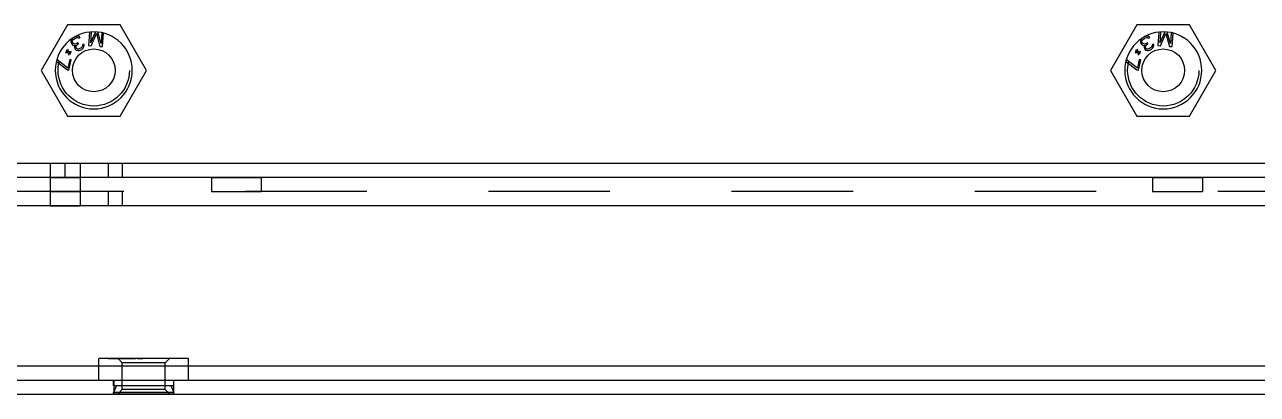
# Model space of a CAD drawing. Header units: millimetres. Extents: x 0 to 8948, y -1340 to 1100.
# Drawn here: x 5455.3 to 5541.7, y -865.5 to -839.6 of the extents above; entities that cross this region are included whole.
import ezdxf

# ---------------------------------------------------------------- set-up
doc = ezdxf.new("R2010")
doc.units = ezdxf.units.MM
doc.header["$LTSCALE"] = 85.25
doc.linetypes.add('HIDDEN', pattern=[0.2, 0.1, -0.1])
doc.layers.get('0').update_dxf_attribs({"linetype": 'CONTINUOUS'})
doc.layers.add('02___PRT_ALL_AXES', color=7, linetype='CONTINUOUS')
doc.layers.add('DEFAULT_2', color=8, linetype='HIDDEN')

msp = doc.modelspace()

# ---------------------------------------------------------------- linework, layer by layer
at = {"color": 7, "linetype": 'Continuous'}
for p, q in [((5459.792, -840.147), (5459.724, -841.098)), ((5460.211, -840.132), (5459.864, -840.895)), ((5459.919, -840.136), (5459.864, -840.895)), ((5459.911, -841.112), (5460.287, -840.242)), ((5460.287, -840.242), (5460.535, -841.156)), ((5460.612, -840.948), (5460.378, -840.144)), ((5460.667, -840.189), (5460.612, -840.948)), ((5460.722, -841.169), (5460.79, -840.219)), ((5534.792, -840.147), (5534.724, -841.098)), ((5535.211, -840.132), (5534.864, -840.895)), ((5534.919, -840.136), (5534.864, -840.895)), ((5534.911, -841.112), (5535.287, -840.242)), ((5535.287, -840.242), (5535.535, -841.156)), ((5535.612, -840.948), (5535.378, -840.144)), ((5535.667, -840.189), (5535.612, -840.948)), ((5535.722, -841.169), (5535.79, -840.219)), ((5458.498, -840.768), (5458.495, -840.844)), ((5458.495, -840.844), (5458.51, -840.909)), ((5458.529, -840.699), (5458.498, -840.768)), ((5458.51, -840.909), (5458.554, -840.982)), ((5458.579, -840.62), (5458.529, -840.699)), ((5458.554, -840.982), (5458.615, -841.045)), ((5458.635, -840.563), (5458.579, -840.62)), ((5458.595, -840.809), (5458.609, -840.751)), ((5458.599, -840.856), (5458.595, -840.809)), ((5458.643, -840.929), (5458.599, -840.856)), ((5458.609, -840.751), (5458.634, -840.711)), ((5458.615, -841.045), (5458.684, -841.078)), ((5458.634, -840.711), (5458.712, -840.639)), ((5458.722, -840.98), (5458.643, -840.929)), ((5458.684, -841.078), (5458.795, -841.061)), ((5458.712, -840.639), (5458.819, -840.575)), ((5458.798, -840.984), (5458.722, -840.98)), ((5458.795, -841.061), (5458.757, -841.158)), ((5458.864, -840.448), (5458.788, -840.471)), ((5458.916, -840.938), (5458.798, -840.984)), ((5458.819, -840.575), (5458.919, -840.539)), ((5458.958, -840.441), (5458.864, -840.448)), ((5458.875, -841.112), (5458.96, -841.011)), ((5458.987, -840.895), (5458.916, -840.938)), ((5458.919, -840.539), (5458.966, -840.536)), ((5459.033, -840.446), (5458.958, -840.441)), ((5458.96, -841.011), (5459.031, -840.968)), ((5458.966, -840.536), (5459.023, -840.551)), ((5459.031, -840.968), (5458.987, -840.895)), ((5459.023, -840.551), (5459.063, -840.577)), ((5459.102, -840.479), (5459.033, -840.446)), ((5459.063, -840.577), (5459.153, -840.523)), ((5459.153, -840.523), (5459.102, -840.479)), ((5459.32, -841.043), (5459.317, -841.119)), ((5459.409, -840.989), (5459.32, -841.043)), ((5459.407, -841.189), (5459.435, -841.073)), ((5459.435, -841.073), (5459.409, -840.989)), ((5459.724, -841.098), (5459.911, -841.112)), ((5533.498, -840.768), (5533.495, -840.844)), ((5533.495, -840.844), (5533.51, -840.909)), ((5533.529, -840.699), (5533.498, -840.768)), ((5533.51, -840.909), (5533.554, -840.982)), ((5533.579, -840.62), (5533.529, -840.699)), ((5533.554, -840.982), (5533.615, -841.045)), ((5533.635, -840.563), (5533.579, -840.62)), ((5533.595, -840.809), (5533.609, -840.751)), ((5533.599, -840.856), (5533.595, -840.809)), ((5533.643, -840.929), (5533.599, -840.856)), ((5533.609, -840.751), (5533.634, -840.711)), ((5533.615, -841.045), (5533.684, -841.078)), ((5533.634, -840.711), (5533.712, -840.639)), ((5533.722, -840.98), (5533.643, -840.929)), ((5533.684, -841.078), (5533.795, -841.061)), ((5533.712, -840.639), (5533.819, -840.575)), ((5533.798, -840.984), (5533.722, -840.98)), ((5533.795, -841.061), (5533.757, -841.158)), ((5533.864, -840.448), (5533.788, -840.471)), ((5533.916, -840.938), (5533.798, -840.984)), ((5533.819, -840.575), (5533.919, -840.539)), ((5533.958, -840.441), (5533.864, -840.448)), ((5533.875, -841.112), (5533.96, -841.011)), ((5533.987, -840.895), (5533.916, -840.938)), ((5533.919, -840.539), (5533.966, -840.536)), ((5534.033, -840.446), (5533.958, -840.441)), ((5533.96, -841.011), (5534.031, -840.968)), ((5533.966, -840.536), (5534.023, -840.551)), ((5534.031, -840.968), (5533.987, -840.895)), ((5534.023, -840.551), (5534.063, -840.577)), ((5534.102, -840.479), (5534.033, -840.446)), ((5534.063, -840.577), (5534.153, -840.523)), ((5534.153, -840.523), (5534.102, -840.479)), ((5534.32, -841.043), (5534.317, -841.119)), ((5534.409, -840.989), (5534.32, -841.043)), ((5534.407, -841.189), (5534.435, -841.073)), ((5534.435, -841.073), (5534.409, -840.989)), ((5534.724, -841.098), (5534.911, -841.112)), ((5458.276, -841.546), (5458.129, -841.571)), ((5458.129, -841.571), (5458.134, -841.6)), ((5458.134, -841.6), (5458.311, -841.571)), ((5458.178, -841.427), (5458.154, -841.461)), ((5458.154, -841.461), (5458.276, -841.546)), ((5458.3, -841.512), (5458.178, -841.427)), ((5458.302, -841.361), (5458.272, -841.366)), ((5458.272, -841.366), (5458.3, -841.512)), ((5458.334, -841.537), (5458.302, -841.361)), ((5458.311, -841.571), (5458.343, -841.746)), ((5458.511, -841.508), (5458.334, -841.537)), ((5458.343, -841.746), (5458.373, -841.742)), ((5458.345, -841.595), (5458.467, -841.681)), ((5458.373, -841.742), (5458.345, -841.595)), ((5458.369, -841.561), (5458.516, -841.537)), ((5458.491, -841.647), (5458.369, -841.561)), ((5458.467, -841.681), (5458.491, -841.647)), ((5458.516, -841.537), (5458.511, -841.508)), ((5458.757, -841.158), (5458.754, -841.234)), ((5458.754, -841.234), (5458.78, -841.318)), ((5458.78, -841.318), (5458.802, -841.355)), ((5458.802, -841.355), (5458.863, -841.417)), ((5458.861, -841.17), (5458.875, -841.112)), ((5458.869, -841.264), (5458.861, -841.17)), ((5458.863, -841.417), (5458.979, -841.447)), ((5458.891, -841.301), (5458.869, -841.264)), ((5458.96, -841.334), (5458.891, -841.301)), ((5459.035, -841.338), (5458.96, -841.334)), ((5458.979, -841.447), (5459.072, -841.44)), ((5459.135, -841.303), (5459.035, -841.338)), ((5459.072, -841.44), (5459.208, -841.383)), ((5459.207, -841.26), (5459.135, -841.303)), ((5459.285, -841.188), (5459.207, -841.26)), ((5459.208, -841.383), (5459.244, -841.362)), ((5459.244, -841.362), (5459.358, -841.268)), ((5459.317, -841.119), (5459.285, -841.188)), ((5459.358, -841.268), (5459.407, -841.189)), ((5460.535, -841.156), (5460.722, -841.169)), ((5533.276, -841.546), (5533.129, -841.571)), ((5533.129, -841.571), (5533.134, -841.6)), ((5533.134, -841.6), (5533.311, -841.571)), ((5533.178, -841.427), (5533.154, -841.461)), ((5533.154, -841.461), (5533.276, -841.546)), ((5533.3, -841.512), (5533.178, -841.427)), ((5533.302, -841.361), (5533.272, -841.366)), ((5533.272, -841.366), (5533.3, -841.512)), ((5533.334, -841.537), (5533.302, -841.361)), ((5533.311, -841.571), (5533.343, -841.746)), ((5533.511, -841.508), (5533.334, -841.537)), ((5533.343, -841.746), (5533.373, -841.742)), ((5533.345, -841.595), (5533.467, -841.681)), ((5533.373, -841.742), (5533.345, -841.595)), ((5533.369, -841.561), (5533.516, -841.537)), ((5533.491, -841.647), (5533.369, -841.561)), ((5533.467, -841.681), (5533.491, -841.647)), ((5533.516, -841.537), (5533.511, -841.508)), ((5533.757, -841.158), (5533.754, -841.234)), ((5533.754, -841.234), (5533.78, -841.318)), ((5533.78, -841.318), (5533.802, -841.355)), ((5533.802, -841.355), (5533.863, -841.417)), ((5533.861, -841.17), (5533.875, -841.112)), ((5533.869, -841.264), (5533.861, -841.17)), ((5533.863, -841.417), (5533.979, -841.447)), ((5533.891, -841.301), (5533.869, -841.264)), ((5533.96, -841.334), (5533.891, -841.301)), ((5534.035, -841.338), (5533.96, -841.334)), ((5533.979, -841.447), (5534.072, -841.44)), ((5534.135, -841.303), (5534.035, -841.338)), ((5534.072, -841.44), (5534.208, -841.383)), ((5534.207, -841.26), (5534.135, -841.303)), ((5534.285, -841.188), (5534.207, -841.26)), ((5534.208, -841.383), (5534.244, -841.362)), ((5534.244, -841.362), (5534.358, -841.268)), ((5534.317, -841.119), (5534.285, -841.188)), ((5534.358, -841.268), (5534.407, -841.189)), ((5535.535, -841.156), (5535.722, -841.169)), ((5457.477, -842.198), (5458.257, -842.8)), ((5458.285, -842.678), (5457.508, -842.079)), ((5458.257, -842.8), (5458.361, -842.823)), ((5458.421, -842.068), (5458.285, -842.678)), ((5458.361, -842.823), (5458.525, -842.092)), ((5458.525, -842.092), (5458.421, -842.068)), ((5532.477, -842.198), (5533.257, -842.8)), ((5533.285, -842.678), (5532.508, -842.079)), ((5533.257, -842.8), (5533.361, -842.823)), ((5533.421, -842.068), (5533.285, -842.678)), ((5533.361, -842.823), (5533.525, -842.092)), ((5533.525, -842.092), (5533.421, -842.068)), ((5454.102, -849.329), (5768.102, -849.329)), ((5461.102, -849.329), (5461.102, -850.329)), ((5462.102, -849.329), (5462.102, -850.329)), ((5769.102, -850.329), (5451.102, -850.329)), ((5769.102, -852.329), (5453.102, -852.329)), ((5453.102, -863.529), (5460.452, -863.529)), ((5460.452, -864.529), (5460.452, -863.029)), ((5466.752, -863.029), (5460.452, -863.029)), ((5466.752, -864.529), (5466.752, -863.029)), ((5466.752, -863.529), (5550.452, -863.529)), ((5453.102, -864.529), (5769.102, -864.529))]:
    msp.add_line(p, q, dxfattribs=at)
at = {"color": 3, "linetype": 'Continuous'}
msp.add_line((5453.102, -865.529), (5769.102, -865.529), dxfattribs=at)
at = {"color": 7, "linetype": 'Continuous'}
for centre in [(5460.102, -842.829), (5535.102, -842.829)]:
    msp.add_arc(centre, 2.7, 0, 180, dxfattribs=at)
at = {"layer": '02___PRT_ALL_AXES', "color": 8, "linetype": 'HIDDEN'}
for p, q in [((5457.052, -849.329), (5457.052, -852.329)), ((5457.052, -849.329), (5459.152, -849.329)), ((5458.102, -850.329), (5458.102, -849.329)), ((5459.152, -849.329), (5459.152, -852.329)), ((5457.052, -850.329), (5459.152, -850.329)), ((5468.352, -850.329), (5468.352, -851.329)), ((5468.352, -850.329), (5471.852, -850.329)), ((5471.852, -850.329), (5471.852, -851.329)), ((5534.352, -850.329), (5537.852, -850.329)), ((5534.352, -850.329), (5534.352, -851.329)), ((5537.852, -850.329), (5537.852, -851.329)), ((5457.052, -851.329), (5459.152, -851.329)), ((5468.352, -851.329), (5471.852, -851.329)), ((5534.352, -851.329), (5537.852, -851.329)), ((5457.052, -852.329), (5459.152, -852.329)), ((5461.502, -864.529), (5461.502, -865.529)), ((5461.502, -864.529), (5465.702, -864.529)), ((5465.702, -864.529), (5465.702, -865.529)), ((5461.502, -865.529), (5465.702, -865.529))]:
    msp.add_line(p, q, dxfattribs=at)
at = {"layer": '02___PRT_ALL_AXES', "color": 7, "linetype": 'Continuous'}
for centre in [(5460.102, -842.829), (5535.102, -842.829)]:
    msp.add_circle(centre, 1.5, dxfattribs=at)
for centre in [(5460.102, -842.829), (5535.102, -842.829)]:
    msp.add_arc(centre, 2.7, 180, 0, dxfattribs=at)
at = {"layer": 'DEFAULT_2', "color": 8, "linetype": 'HIDDEN'}
for p, q in [((5458.254, -839.629), (5456.407, -842.829)), ((5461.949, -839.629), (5458.254, -839.629)), ((5463.797, -842.829), (5461.949, -839.629)), ((5533.254, -839.629), (5531.407, -842.829)), ((5536.949, -839.629), (5533.254, -839.629)), ((5538.797, -842.829), (5536.949, -839.629)), ((5456.407, -842.829), (5458.254, -846.029)), ((5461.949, -846.029), (5463.797, -842.829)), ((5531.407, -842.829), (5533.254, -846.029)), ((5536.949, -846.029), (5538.797, -842.829)), ((5458.254, -846.029), (5461.949, -846.029)), ((5533.254, -846.029), (5536.949, -846.029)), ((5769.102, -851.329), (5453.102, -851.329)), ((5461.102, -851.329), (5461.102, -852.329)), ((5462.102, -851.329), (5462.102, -852.329)), ((5460.452, -863.529), (5466.752, -863.529)), ((5461.126, -863.049), (5461.126, -863.029)), ((5463.018, -863.049), (5461.126, -863.049)), ((5461.14, -863.049), (5461.14, -863.029)), ((5461.163, -863.029), (5461.163, -863.049)), ((5461.17, -863.049), (5461.17, -863.029)), ((5461.208, -863.029), (5461.208, -863.049)), ((5461.208, -863.049), (5461.208, -863.029)), ((5461.209, -863.029), (5461.209, -863.049)), ((5461.211, -863.049), (5461.211, -863.029)), ((5461.221, -863.049), (5461.221, -863.029)), ((5461.231, -863.029), (5461.231, -863.049)), ((5461.455, -863.049), (5461.455, -863.029)), ((5461.488, -863.049), (5461.488, -863.029)), ((5461.569, -863.049), (5461.569, -863.029)), ((5461.602, -863.049), (5461.602, -863.029)), ((5461.611, -863.029), (5461.611, -863.049)), ((5461.623, -863.049), (5461.623, -863.029)), ((5461.643, -863.029), (5461.643, -863.049)), ((5461.644, -863.049), (5461.644, -863.029)), ((5461.646, -863.049), (5461.646, -863.029)), ((5461.673, -863.049), (5461.673, -863.029)), ((5461.674, -863.049), (5461.674, -863.029)), ((5461.68, -863.049), (5461.68, -863.029)), ((5461.69, -863.049), (5461.69, -863.029)), ((5461.702, -863.029), (5461.702, -863.049)), ((5461.703, -863.049), (5461.703, -863.029)), ((5461.748, -863.049), (5461.748, -863.029)), ((5461.76, -863.049), (5461.76, -863.029)), ((5461.79, -863.049), (5461.79, -863.029)), ((5461.793, -863.049), (5461.793, -863.029)), ((5461.796, -863.049), (5461.796, -863.029)), ((5462.102, -863.329), (5461.802, -863.029)), ((5461.803, -863.049), (5461.803, -863.029)), ((5461.87, -863.049), (5461.87, -863.029)), ((5461.887, -863.029), (5461.887, -863.049)), ((5461.89, -863.049), (5461.89, -863.029)), ((5461.892, -863.049), (5461.892, -863.029)), ((5461.893, -863.029), (5461.893, -863.049)), ((5461.907, -863.029), (5461.907, -863.049)), ((5461.91, -863.049), (5461.91, -863.029)), ((5461.913, -863.049), (5461.913, -863.029)), ((5461.925, -863.049), (5461.925, -863.029)), ((5461.927, -863.049), (5461.927, -863.029)), ((5461.935, -863.049), (5461.935, -863.029)), ((5461.936, -863.049), (5461.936, -863.029)), ((5461.996, -863.049), (5461.996, -863.029)), ((5461.997, -863.049), (5461.997, -863.029)), ((5462.009, -863.029), (5462.009, -863.049)), ((5462.034, -863.049), (5462.034, -863.029)), ((5462.04, -863.049), (5462.04, -863.029)), ((5462.056, -863.049), (5462.056, -863.029)), ((5462.058, -863.049), (5462.058, -863.029)), ((5462.071, -863.029), (5462.071, -863.049)), ((5462.075, -863.049), (5462.075, -863.029)), ((5462.085, -863.049), (5462.085, -863.029)), ((5462.086, -863.049), (5462.086, -863.029)), ((5462.089, -863.049), (5462.089, -863.029)), ((5462.101, -863.049), (5462.101, -863.029)), ((5462.102, -865.199), (5462.102, -863.329)), ((5465.102, -863.329), (5462.102, -863.329)), ((5462.114, -863.029), (5462.114, -863.049)), ((5462.115, -863.049), (5462.115, -863.029)), ((5462.116, -863.049), (5462.116, -863.029)), ((5462.15, -863.029), (5462.15, -863.049)), ((5462.157, -863.049), (5462.157, -863.029)), ((5462.217, -863.049), (5462.217, -863.029)), ((5462.224, -863.029), (5462.224, -863.049)), ((5462.248, -863.049), (5462.248, -863.029)), ((5462.259, -863.049), (5462.259, -863.029)), ((5462.271, -863.029), (5462.271, -863.049)), ((5462.282, -863.049), (5462.282, -863.029)), ((5462.282, -863.049), (5462.282, -863.029)), ((5462.293, -863.049), (5462.293, -863.029)), ((5462.295, -863.049), (5462.295, -863.029)), ((5462.334, -863.049), (5462.334, -863.029)), ((5462.362, -863.049), (5462.362, -863.029)), ((5462.37, -863.049), (5462.37, -863.029)), ((5462.37, -863.049), (5462.37, -863.029)), ((5462.446, -863.029), (5462.446, -863.049)), ((5462.464, -863.049), (5462.464, -863.029)), ((5462.493, -863.049), (5462.493, -863.029)), ((5462.506, -863.029), (5462.506, -863.049)), ((5462.516, -863.029), (5462.516, -863.049)), ((5462.534, -863.049), (5462.534, -863.029)), ((5462.564, -863.029), (5462.564, -863.049)), ((5462.572, -863.049), (5462.572, -863.029)), ((5462.701, -863.029), (5462.701, -863.049)), ((5462.735, -863.049), (5462.735, -863.029)), ((5462.763, -863.049), (5462.763, -863.029)), ((5462.771, -863.049), (5462.771, -863.029)), ((5462.8, -863.049), (5462.8, -863.029)), ((5462.812, -863.049), (5462.812, -863.029)), ((5462.839, -863.049), (5462.839, -863.029)), ((5462.847, -863.049), (5462.847, -863.029)), ((5463.006, -863.049), (5463.006, -863.029)), ((5463.018, -863.049), (5463.018, -863.029)), ((5463.158, -863.029), (5463.158, -863.049)), ((5463.539, -863.049), (5463.158, -863.049)), ((5463.159, -863.049), (5463.159, -863.029)), ((5463.199, -863.049), (5463.199, -863.029)), ((5463.208, -863.049), (5463.208, -863.029)), ((5463.209, -863.029), (5463.209, -863.049)), ((5463.21, -863.049), (5463.21, -863.029)), ((5463.232, -863.049), (5463.232, -863.029)), ((5463.239, -863.049), (5463.239, -863.029)), ((5463.239, -863.029), (5463.239, -863.049)), ((5463.243, -863.049), (5463.243, -863.029)), ((5463.247, -863.049), (5463.247, -863.029)), ((5463.325, -863.049), (5463.325, -863.029)), ((5463.34, -863.049), (5463.34, -863.029)), ((5463.341, -863.049), (5463.341, -863.029)), ((5463.35, -863.049), (5463.35, -863.029)), ((5463.375, -863.049), (5463.375, -863.029)), ((5463.386, -863.049), (5463.386, -863.029)), ((5463.432, -863.049), (5463.432, -863.029)), ((5463.459, -863.049), (5463.459, -863.029)), ((5463.465, -863.049), (5463.465, -863.029)), ((5463.491, -863.049), (5463.491, -863.029)), ((5463.492, -863.049), (5463.492, -863.029)), ((5463.498, -863.049), (5463.498, -863.029)), ((5463.499, -863.049), (5463.499, -863.029)), ((5463.506, -863.029), (5463.506, -863.049)), ((5463.51, -863.049), (5463.51, -863.029)), ((5463.538, -863.049), (5463.538, -863.029)), ((5463.539, -863.049), (5463.539, -863.029)), ((5465.102, -863.329), (5465.402, -863.029)), ((5465.102, -865.199), (5465.102, -863.329)), ((5461.477, -864.909), (5461.477, -864.529)), ((5461.477, -864.909), (5465.727, -864.909)), ((5461.702, -864.909), (5461.477, -865.399)), ((5462.102, -865.199), (5461.802, -865.499)), ((5465.102, -865.199), (5462.102, -865.199)), ((5465.102, -865.199), (5465.402, -865.499)), ((5465.502, -864.909), (5465.727, -865.399)), ((5465.727, -864.909), (5465.727, -864.529)), ((5461.477, -865.499), (5461.477, -865.399)), ((5465.727, -865.399), (5461.477, -865.399)), ((5461.477, -865.499), (5465.727, -865.499)), ((5465.727, -865.499), (5465.727, -865.399))]:
    msp.add_line(p, q, dxfattribs=at)
for centre in [(5460.102, -842.829), (5535.102, -842.829)]:
    msp.add_circle(centre, 2.5, dxfattribs=at)

doc.saveas('drawing.dxf')
